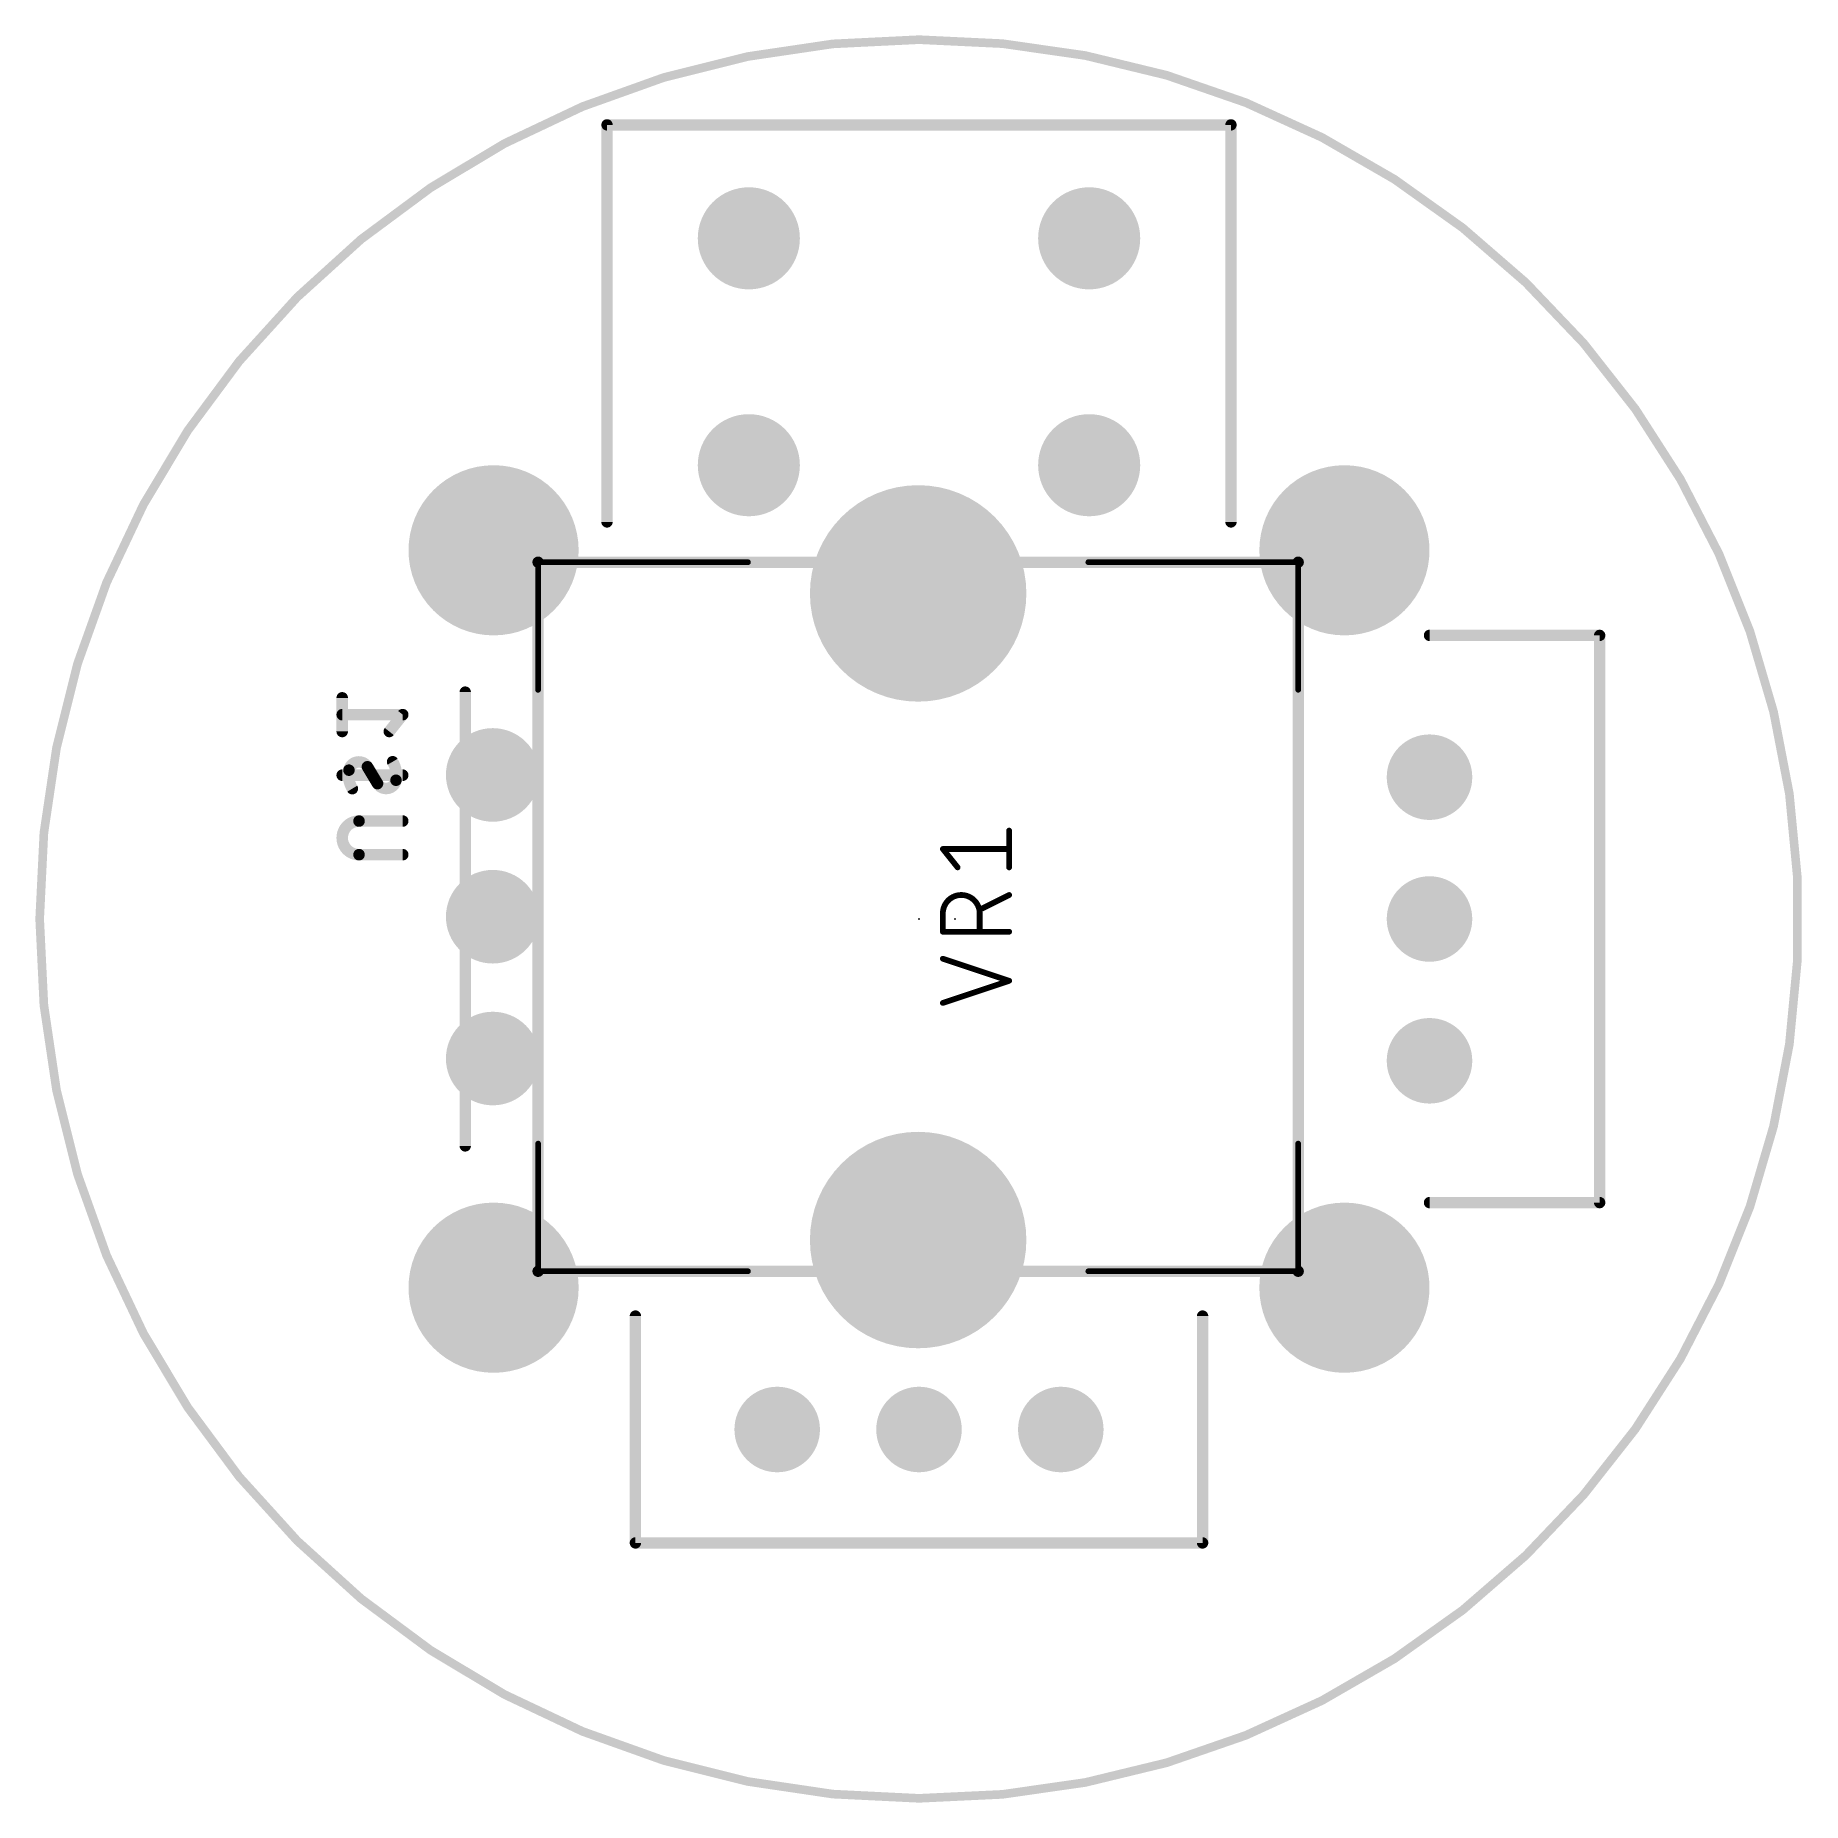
# Model space of a CAD drawing. Extents: x -1.6 to 29.5, y 2.2 to 33.4.
import ezdxf

# ---------------------------------------------------------------- set-up
doc = ezdxf.new("R2010")
doc.units = 0
for name, color, linetype in [('17', 82, 'CONTINUOUS'), ('20', 30, 'CONTINUOUS'), ('21', 253, 'CONTINUOUS'), ('22', 253, 'CONTINUOUS'), ('23', 7, 'CONTINUOUS'), ('24', 7, 'CONTINUOUS'), ('25', 253, 'CONTINUOUS'), ('51', 253, 'CONTINUOUS')]:
    doc.layers.add(name, color=color, linetype=linetype)

# ---------------------------------------------------------------- blocks, each defined once
blk = doc.blocks.new('ROUNDP')
at = {"const_width": 0.5}
blk.add_lwpolyline([(0, -0.25, 1), (0, 0.25, 1), (0, -0.25)], format="xyb", dxfattribs=at)

msp = doc.modelspace()

# ---------------------------------------------------------------- linework, layer by layer
at = {"layer": '20', "const_width": 0.1524}
msp.add_lwpolyline([(13.97, 2.2777, 1), (13.97, 33.2823, 1), (13.97, 2.2777)], format="xyb", dxfattribs=at)
at = {"layer": '21', "const_width": 0.1}
for points in [[(10.955, 24.07), (7.255, 24.07)], [(7.255, 24.07), (7.255, 21.82)], [(16.955, 24.07), (20.655, 24.07)], [(20.655, 24.07), (20.655, 21.82)], [(7.255, 13.82), (7.255, 11.57)], [(20.655, 13.82), (20.655, 11.57)], [(7.255, 11.57), (10.955, 11.57)], [(20.655, 11.57), (16.955, 11.57)]]:
    msp.add_lwpolyline(points, dxfattribs=at)
at = {"layer": '21', "const_width": 0.05}
for points in [[(7.255, 24.095, 1), (7.255, 24.045)], [(7.28, 24.07, 1), (7.23, 24.07)], [(10.955, 24.045, 1), (10.955, 24.095)], [(16.955, 24.095, 1), (16.955, 24.045)], [(20.68, 24.07, 1), (20.63, 24.07)], [(20.655, 24.045, 1), (20.655, 24.095)], [(7.23, 21.82, 1), (7.28, 21.82)], [(20.63, 21.82, 1), (20.68, 21.82)], [(7.28, 13.82, 1), (7.23, 13.82)], [(20.68, 13.82, 1), (20.63, 13.82)], [(7.255, 11.595, 1), (7.255, 11.545)], [(7.23, 11.57, 1), (7.28, 11.57)], [(10.955, 11.545, 1), (10.955, 11.595)], [(16.955, 11.595, 1), (16.955, 11.545)], [(20.63, 11.57, 1), (20.68, 11.57)], [(20.655, 11.545, 1), (20.655, 11.595)]]:
    msp.add_lwpolyline(points, format="xyb", dxfattribs=at)
at = {"layer": '22'}
for points, const_width in [([(8.47, 31.78), (19.47, 31.78)], 0.2), ([(8.47, 24.78), (8.47, 31.78)], 0.2), ([(19.47, 31.78), (19.47, 24.78)], 0.2), ([(25.97, 22.78), (22.97, 22.78)], 0.2), ([(25.97, 12.78), (25.97, 22.78)], 0.2), ([(5.97, 13.78), (5.97, 21.78)], 0.2), ([(3.8016, 21.0857), (3.8016, 21.6784)], 0.2032), ([(4.8684, 21.3821), (3.8016, 21.3821)], 0.2032), ([(4.6313, 21.0857), (4.8684, 21.3821)], 0.2032), ([(4.335, 20.3153), (4.2461, 20.4634)], 0.2032), ([(3.8016, 20.3153), (4.8684, 20.3153)], 0.2032), ([(4.335, 20.3153), (4.4239, 20.1671)], 0.2032), ([(4.0979, 19.5067), (4.8684, 19.5067)], 0.2032), ([(4.8684, 18.914), (4.0979, 18.914)], 0.2032), ([(22.97, 12.78), (25.97, 12.78)], 0.2), ([(8.97, 6.78), (8.97, 10.78)], 0.2), ([(18.97, 6.78), (18.97, 10.78)], 0.2), ([(8.97, 6.78), (18.97, 6.78)], 0.2)]:
    msp.add_lwpolyline(points, dxfattribs=dict(at, const_width=const_width))
for points, const_width in [([(8.47, 31.83, 1), (8.47, 31.73)], 0.1), ([(8.52, 31.78, 1), (8.42, 31.78)], 0.1), ([(19.52, 31.78, 1), (19.42, 31.78)], 0.1), ([(19.47, 31.73, 1), (19.47, 31.83)], 0.1), ([(8.42, 24.78, 1), (8.52, 24.78)], 0.1), ([(19.42, 24.78, 1), (19.52, 24.78)], 0.1), ([(22.97, 22.83, 1), (22.97, 22.73)], 0.1), ([(26.02, 22.78, 1), (25.92, 22.78)], 0.1), ([(25.97, 22.73, 1), (25.97, 22.83)], 0.1), ([(6.02, 21.78, 1), (5.92, 21.78)], 0.1), ([(3.8524, 21.6784, 1), (3.7508, 21.6784)], 0.1016), ([(3.8016, 21.4329, 1), (3.8016, 21.3313)], 0.1016), ([(4.9081, 21.3503, 1), (4.8287, 21.4138)], 0.1016), ([(4.8684, 21.3313, 1), (4.8684, 21.4329)], 0.1016), ([(3.7508, 21.0857, 1), (3.8524, 21.0857)], 0.1016), ([(4.5917, 21.1175, 1), (4.671, 21.054)], 0.1016), ([(4.2461, 20.4634, 0.6917), (3.9201, 20.4042)], 0.2032), ([(4.2897, 20.4896, 1), (4.2025, 20.4373)], 0.1016), ([(4.7342, 20.5785, 1), (4.647, 20.5262)], 0.1016), ([(4.7499, 20.2264, 0.1823), (4.6906, 20.5523)], 0.2032), ([(3.8016, 20.3661, 1), (3.8016, 20.2645)], 0.1016), ([(3.9201, 20.4042, 0.1823), (3.9794, 20.0782)], 0.2032), ([(3.8702, 20.4133, 1), (3.9701, 20.395)], 0.1016), ([(3.9701, 20.395, 1), (3.8702, 20.4133)], 0.1016), ([(4.2025, 20.4373, 1), (4.2897, 20.4896)], 0.1016), ([(4.3786, 20.3414, 1), (4.2914, 20.2891)], 0.1016), ([(4.2914, 20.2891, 1), (4.3786, 20.3414)], 0.1016), ([(4.4239, 20.1671, 0.6917), (4.7499, 20.2264)], 0.2032), ([(4.4675, 20.1932, 1), (4.3803, 20.141)], 0.1016), ([(4.6999, 20.2355, 1), (4.7998, 20.2172)], 0.1016), ([(4.7998, 20.2172, 1), (4.6999, 20.2355)], 0.1016), ([(4.8684, 20.2645, 1), (4.8684, 20.3661)], 0.1016), ([(3.9358, 20.0521, 1), (4.023, 20.1043)], 0.1016), ([(4.3803, 20.141, 1), (4.4675, 20.1932)], 0.1016), ([(4.0979, 19.5067, 1), (4.0979, 18.914)], 0.2032), ([(4.0979, 19.5575, 1), (4.0979, 19.4559)], 0.1016), ([(4.0979, 19.4559, 1), (4.0979, 19.5575)], 0.1016), ([(4.8684, 19.4559, 1), (4.8684, 19.5575)], 0.1016), ([(4.0979, 18.9648, 1), (4.0979, 18.8632)], 0.1016), ([(4.0979, 18.8632, 1), (4.0979, 18.9648)], 0.1016), ([(4.8684, 18.8632, 1), (4.8684, 18.9648)], 0.1016), ([(5.92, 13.78, 1), (6.02, 13.78)], 0.1), ([(22.97, 12.83, 1), (22.97, 12.73)], 0.1), ([(25.92, 12.78, 1), (26.02, 12.78)], 0.1), ([(25.97, 12.73, 1), (25.97, 12.83)], 0.1), ([(9.02, 10.78, 1), (8.92, 10.78)], 0.1), ([(19.02, 10.78, 1), (18.92, 10.78)], 0.1), ([(8.97, 6.83, 1), (8.97, 6.73)], 0.1), ([(18.97, 6.73, 1), (18.97, 6.83)], 0.1), ([(8.92, 6.78, 1), (9.02, 6.78)], 0.1), ([(18.92, 6.78, 1), (19.02, 6.78)], 0.1)]:
    msp.add_lwpolyline(points, format="xyb", dxfattribs=dict(at, const_width=const_width))
at = {"layer": '23'}
msp.add_point((14.605, 17.78), dxfattribs=at)
at = {"layer": '24'}
msp.add_point((13.97, 17.78), dxfattribs=at)
at = {"layer": '25', "const_width": 0.1016}
for points in [[(15.5592, 18.6899), (15.5592, 19.3391)], [(14.6504, 18.6899), (14.3908, 19.0145)], [(14.3908, 19.0145), (15.5592, 19.0145)], [(15.5592, 18.2034), (15.0399, 17.9438)], [(14.3908, 17.5543), (14.3908, 17.8789)], [(15.0399, 17.8789), (15.0399, 17.5543)], [(15.5592, 17.5543), (14.3908, 17.5543)], [(15.5592, 16.6904), (14.3908, 17.0799)], [(14.3908, 16.3009), (15.5592, 16.6904)]]:
    msp.add_lwpolyline(points, dxfattribs=at)
at = {"layer": '25'}
for points, const_width in [([(15.5846, 19.3391, 1), (15.5338, 19.3391)], 0.0508), ([(14.4106, 19.0304, 1), (14.371, 18.9986)], 0.0508), ([(14.3908, 19.0399, 1), (14.3908, 18.9891)], 0.0508), ([(15.5592, 18.9891, 1), (15.5592, 19.0399)], 0.0508), ([(14.6306, 18.6741, 1), (14.6703, 18.7058)], 0.0508), ([(15.5338, 18.6899, 1), (15.5846, 18.6899)], 0.0508), ([(15.0399, 17.8789, 1), (14.3908, 17.8789)], 0.1016), ([(15.5706, 18.1807, 1), (15.5478, 18.2261)], 0.0508), ([(14.4162, 17.8789, 1), (14.3654, 17.8789)], 0.0508), ([(14.3654, 17.8789, 1), (14.4162, 17.8789)], 0.0508), ([(15.0653, 17.8789, 1), (15.0145, 17.8789)], 0.0508), ([(15.0145, 17.8789, 1), (15.0653, 17.8789)], 0.0508), ([(15.0286, 17.9665, 1), (15.0513, 17.9211)], 0.0508), ([(14.3908, 17.5797, 1), (14.3908, 17.5289)], 0.0508), ([(14.3654, 17.5543, 1), (14.4162, 17.5543)], 0.0508), ([(15.0145, 17.5543, 1), (15.0653, 17.5543)], 0.0508), ([(15.5592, 17.5289, 1), (15.5592, 17.5797)], 0.0508), ([(14.3988, 17.104, 1), (14.3828, 17.0558)], 0.0508), ([(15.5672, 16.6663, 1), (15.5512, 16.7145)], 0.0508), ([(15.5512, 16.6663, 1), (15.5672, 16.7145)], 0.0508), ([(14.3828, 16.325, 1), (14.3988, 16.2768)], 0.0508)]:
    msp.add_lwpolyline(points, format="xyb", dxfattribs=dict(at, const_width=const_width))
at = {"layer": '51', "const_width": 0.2}
for points in [[(7.255, 11.57), (7.255, 24.07)], [(7.255, 24.07), (20.655, 24.07)], [(20.655, 24.07), (20.655, 11.57)], [(20.655, 11.57), (7.255, 11.57)]]:
    msp.add_lwpolyline(points, dxfattribs=at)
at = {"layer": '51', "const_width": 0.1}
for points in [[(7.305, 24.07, 1), (7.205, 24.07)], [(7.255, 24.12, 1), (7.255, 24.02)], [(20.705, 24.07, 1), (20.605, 24.07)], [(20.655, 24.02, 1), (20.655, 24.12)], [(7.255, 11.62, 1), (7.255, 11.52)], [(7.205, 11.57, 1), (7.305, 11.57)], [(20.605, 11.57, 1), (20.705, 11.57)], [(20.655, 11.52, 1), (20.655, 11.62)]]:
    msp.add_lwpolyline(points, format="xyb", dxfattribs=at)

# ---------------------------------------------------------------- block references
at = {"layer": '17'}
for p, xscale, yscale in [((10.97, 29.78), 1.8, 1.8), ((10.97, 29.78), 1.8, 1.8), ((16.97, 29.78), 1.8, 1.8), ((16.97, 29.78), 1.8, 1.8), ((10.97, 25.78), 1.8, 1.8), ((10.97, 25.78), 1.8, 1.8), ((16.97, 25.78), 1.8, 1.8), ((16.97, 25.78), 1.8, 1.8), ((6.47, 24.28), 3, 3), ((6.47, 24.28), 3, 3), ((21.47, 24.28), 3, 3), ((21.47, 24.28), 3, 3), ((22.97, 20.28), 1.508, 1.508), ((22.97, 20.28), 1.508, 1.508), ((22.97, 17.78), 1.508, 1.508), ((22.97, 17.78), 1.508, 1.508), ((22.97, 15.28), 1.508, 1.508), ((22.97, 15.28), 1.508, 1.508), ((6.47, 11.28), 3, 3), ((6.47, 11.28), 3, 3), ((21.47, 11.28), 3, 3), ((21.47, 11.28), 3, 3), ((11.47, 8.78), 1.508, 1.508), ((11.47, 8.78), 1.508, 1.508), ((13.97, 8.78), 1.508, 1.508), ((13.97, 8.78), 1.508, 1.508), ((16.47, 8.78), 1.508, 1.508), ((16.47, 8.78), 1.508, 1.508)]:
    msp.add_blockref('ROUNDP', p, dxfattribs=dict(at, xscale=xscale, yscale=yscale))
at = {"layer": '17', "rotation": 270}
for p, xscale, yscale in [((13.955, 23.52), 3.816, 3.816), ((13.955, 23.52), 3.816, 3.816), ((6.455, 20.32), 1.65, 1.65), ((6.455, 20.32), 1.65, 1.65), ((6.455, 17.82), 1.65, 1.65), ((6.455, 17.82), 1.65, 1.65), ((6.455, 15.32), 1.65, 1.65), ((6.455, 15.32), 1.65, 1.65), ((13.955, 12.12), 3.816, 3.816), ((13.955, 12.12), 3.816, 3.816)]:
    msp.add_blockref('ROUNDP', p, dxfattribs=dict(at, xscale=xscale, yscale=yscale))

doc.saveas('drawing.dxf')
